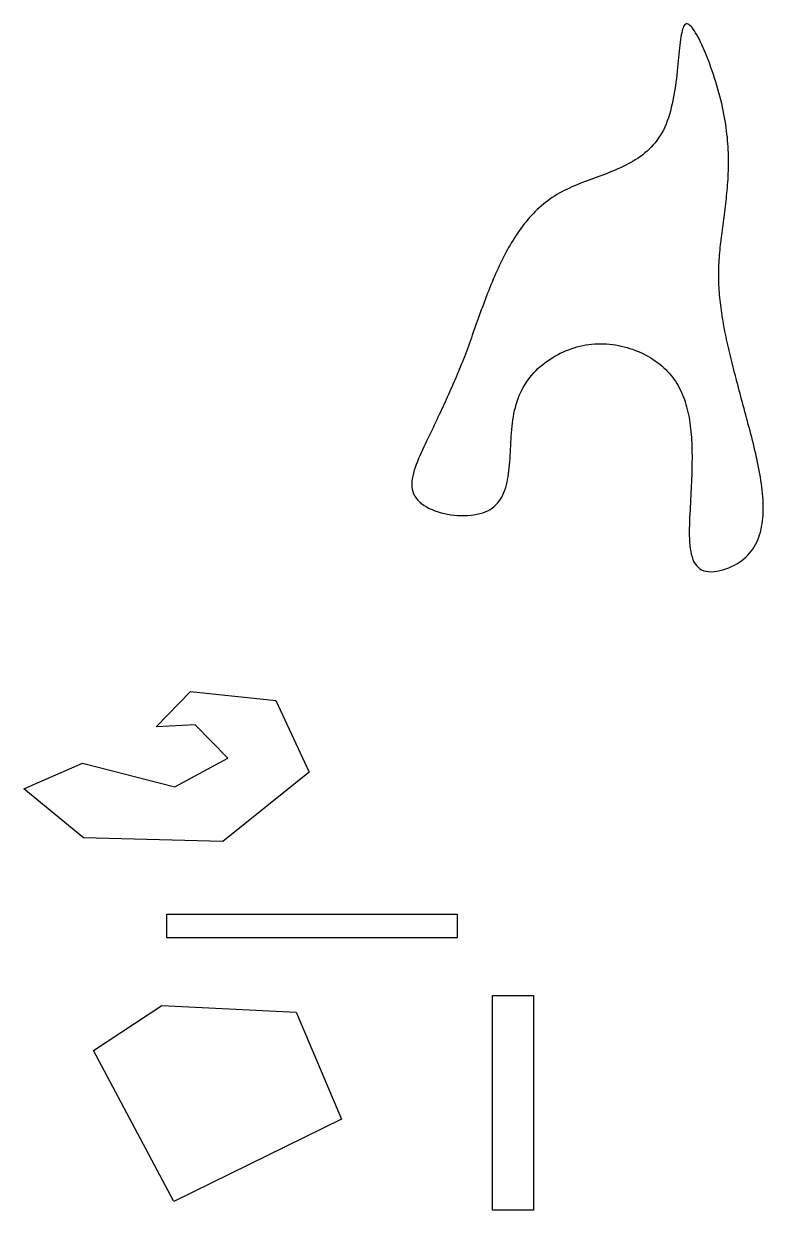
# Model space of a CAD drawing. Extents: x -0.63 to 2.2, y 0.31 to 4.84.
import ezdxf

# ---------------------------------------------------------------- set-up
doc = ezdxf.new("R2010")
doc.units = 0
doc.layers.add('LAYER1', color=7, linetype='CONTINUOUS')
doc.layers.add('TEST', color=7, linetype='CONTINUOUS')

msp = doc.modelspace()

# ---------------------------------------------------------------- linework, layer by layer
at = {"layer": 'LAYER1'}
for points in [[(-0.1198, 2.1538), (0.0115, 2.2888), (0.3378, 2.255), (0.4653, 1.9813), (0.1353, 1.7151), (-0.3973, 1.7301), (-0.6262, 1.9176), (-0.4011, 2.015), (-0.0485, 1.9251), (0.154, 2.0338), (0.0302, 2.1613), (-0.1198, 2.1538)], [(-0.0785, 1.4376), (1.0317, 1.4376), (1.0317, 1.3476), (-0.0785, 1.3476)], [(1.1667, 1.1264), (1.3243, 1.1264), (1.3243, 0.3052), (1.1667, 0.3052)], [(-0.0973, 1.0889), (0.4166, 1.0626), (0.5891, 0.6539), (-0.0523, 0.3389), (-0.3598, 0.9164), (-0.0973, 1.0889)]]:
    msp.add_lwpolyline(points, close=True, dxfattribs=at)
at = {"layer": 'TEST'}
msp.add_polyline3d([(0.8652, 3.045, 0), (0.8696, 3.0366, 0), (0.8749, 3.0286, 0), (0.8812, 3.021, 0), (0.8885, 3.0139, 0), (0.8965, 3.0072, 0), (0.9053, 3.0009, 0), (0.9148, 2.9951, 0), (0.925, 2.9897, 0), (0.9357, 2.9848, 0), (0.9469, 2.9804, 0), (0.9586, 2.9764, 0), (0.9706, 2.9729, 0), (0.9829, 2.9698, 0), (0.9954, 2.9673, 0), (1.0082, 2.9652, 0), (1.021, 2.9636, 0), (1.0338, 2.9626, 0), (1.0466, 2.962, 0), (1.0593, 2.9619, 0), (1.0718, 2.9624, 0), (1.0841, 2.9634, 0), (1.0961, 2.9649, 0), (1.1077, 2.967, 0), (1.1188, 2.9696, 0), (1.1295, 2.9727, 0), (1.1396, 2.9764, 0), (1.1491, 2.9806, 0), (1.1579, 2.9854, 0), (1.166, 2.9907, 0), (1.1735, 2.9966, 0), (1.1804, 3.0029, 0), (1.1868, 3.0097, 0), (1.1926, 3.017, 0), (1.1979, 3.0247, 0), (1.2027, 3.0329, 0), (1.2071, 3.0414, 0), (1.211, 3.0503, 0), (1.2145, 3.0596, 0), (1.2176, 3.0692, 0), (1.2204, 3.0791, 0), (1.2229, 3.0894, 0), (1.225, 3.0999, 0), (1.2269, 3.1107, 0), (1.2286, 3.1217, 0), (1.23, 3.133, 0), (1.2312, 3.1444, 0), (1.2323, 3.1561, 0), (1.2333, 3.1679, 0), (1.2341, 3.1799, 0), (1.2348, 3.192, 0), (1.2355, 3.2042, 0), (1.2362, 3.2165, 0), (1.2369, 3.2289, 0), (1.2375, 3.2413, 0), (1.2383, 3.2538, 0), (1.2391, 3.2662, 0), (1.24, 3.2787, 0), (1.2411, 3.2911, 0), (1.2423, 3.3035, 0), (1.2437, 3.3159, 0), (1.2453, 3.3281, 0), (1.2472, 3.3403, 0), (1.2493, 3.3523, 0), (1.2517, 3.3642, 0), (1.2545, 3.376, 0), (1.2576, 3.3875, 0), (1.2611, 3.3989, 0), (1.2649, 3.41, 0), (1.2692, 3.4209, 0), (1.2739, 3.4316, 0), (1.279, 3.442, 0), (1.2845, 3.4522, 0), (1.2904, 3.4621, 0), (1.2967, 3.4718, 0), (1.3033, 3.4811, 0), (1.3102, 3.4903, 0), (1.3175, 3.4992, 0), (1.325, 3.5077, 0), (1.3329, 3.516, 0), (1.3411, 3.5241, 0), (1.3495, 3.5318, 0), (1.3582, 3.5392, 0), (1.3672, 3.5464, 0), (1.3764, 3.5532, 0), (1.3859, 3.5597, 0), (1.3955, 3.566, 0), (1.4054, 3.5719, 0), (1.4154, 3.5774, 0), (1.4256, 3.5827, 0), (1.436, 3.5876, 0), (1.4466, 3.5922, 0), (1.4573, 3.5965, 0), (1.4681, 3.6004, 0), (1.479, 3.604, 0), (1.4901, 3.6072, 0), (1.5012, 3.61, 0), (1.5124, 3.6125, 0), (1.5237, 3.6146, 0), (1.5351, 3.6164, 0), (1.5464, 3.6178, 0), (1.5579, 3.6188, 0), (1.5693, 3.6194, 0), (1.5807, 3.6196, 0), (1.5922, 3.6195, 0), (1.6036, 3.6189, 0), (1.615, 3.618, 0), (1.6263, 3.6167, 0), (1.6376, 3.615, 0), (1.6488, 3.613, 0), (1.6599, 3.6107, 0), (1.6709, 3.608, 0), (1.6818, 3.605, 0), (1.6926, 3.6017, 0), (1.7032, 3.5981, 0), (1.7137, 3.5941, 0), (1.724, 3.5899, 0), (1.7341, 3.5854, 0), (1.7441, 3.5807, 0), (1.7538, 3.5757, 0), (1.7633, 3.5705, 0), (1.7725, 3.565, 0), (1.7815, 3.5592, 0), (1.7903, 3.5533, 0), (1.7988, 3.5472, 0), (1.8069, 3.5408, 0), (1.8148, 3.5343, 0), (1.8223, 3.5276, 0), (1.8296, 3.5206, 0), (1.8365, 3.5136, 0), (1.8431, 3.5063, 0), (1.8494, 3.4989, 0), (1.8555, 3.4913, 0), (1.8612, 3.4835, 0), (1.8666, 3.4756, 0), (1.8718, 3.4675, 0), (1.8767, 3.4592, 0), (1.8814, 3.4508, 0), (1.8858, 3.4422, 0), (1.8899, 3.4335, 0), (1.8938, 3.4245, 0), (1.8974, 3.4155, 0), (1.9009, 3.4062, 0), (1.9041, 3.3968, 0), (1.907, 3.3873, 0), (1.9098, 3.3776, 0), (1.9123, 3.3678, 0), (1.9147, 3.3578, 0), (1.9169, 3.3476, 0), (1.9188, 3.3373, 0), (1.9206, 3.3269, 0), (1.9223, 3.3163, 0), (1.9237, 3.3056, 0), (1.925, 3.2948, 0), (1.9261, 3.2838, 0), (1.9271, 3.2727, 0), (1.928, 3.2614, 0), (1.9286, 3.25, 0), (1.9292, 3.2385, 0), (1.9297, 3.2268, 0), (1.93, 3.215, 0), (1.9302, 3.2031, 0), (1.9303, 3.191, 0), (1.9303, 3.1789, 0), (1.9302, 3.1666, 0), (1.93, 3.1542, 0), (1.9298, 3.1416, 0), (1.9294, 3.129, 0), (1.929, 3.1162, 0), (1.9286, 3.1033, 0), (1.928, 3.0903, 0), (1.9275, 3.0772, 0), (1.9268, 3.064, 0), (1.9262, 3.0506, 0), (1.9255, 3.0372, 0), (1.9248, 3.0236, 0), (1.9241, 3.01, 0), (1.9233, 2.9962, 0), (1.9226, 2.9823, 0), (1.9218, 2.9684, 0), (1.9211, 2.9544, 0), (1.9205, 2.9405, 0), (1.9201, 2.9266, 0), (1.9198, 2.9129, 0), (1.9196, 2.8994, 0), (1.9198, 2.886, 0), (1.9202, 2.873, 0), (1.9208, 2.8604, 0), (1.9219, 2.8481, 0), (1.9233, 2.8363, 0), (1.9252, 2.8249, 0), (1.9275, 2.8142, 0), (1.9303, 2.804, 0), (1.9337, 2.7946, 0), (1.9376, 2.7858, 0), (1.9421, 2.7778, 0), (1.9473, 2.7706, 0), (1.9532, 2.7643, 0), (1.9598, 2.7589, 0), (1.9671, 2.7546, 0), (1.9752, 2.7512, 0), (1.9842, 2.7489, 0), (1.9938, 2.7477, 0), (2.0041, 2.7474, 0), (2.0148, 2.748, 0), (2.0258, 2.7494, 0), (2.0371, 2.7516, 0), (2.0484, 2.7546, 0), (2.0597, 2.7581, 0), (2.0709, 2.7623, 0), (2.0817, 2.767, 0), (2.0922, 2.7721, 0), (2.1021, 2.7776, 0), (2.1115, 2.7835, 0), (2.1204, 2.7897, 0), (2.1287, 2.7963, 0), (2.1365, 2.8032, 0), (2.1438, 2.8105, 0), (2.1506, 2.8181, 0), (2.157, 2.826, 0), (2.1628, 2.8342, 0), (2.1683, 2.8426, 0), (2.1732, 2.8514, 0), (2.1778, 2.8605, 0), (2.1819, 2.8698, 0), (2.1856, 2.8793, 0), (2.1889, 2.8891, 0), (2.1919, 2.8992, 0), (2.1944, 2.9094, 0), (2.1966, 2.9199, 0), (2.1985, 2.9306, 0), (2.2, 2.9415, 0), (2.2012, 2.9525, 0), (2.202, 2.9638, 0), (2.2026, 2.9752, 0), (2.2029, 2.9867, 0), (2.2029, 2.9985, 0), (2.2026, 3.0103, 0), (2.202, 3.0223, 0), (2.2013, 3.0344, 0), (2.2003, 3.0466, 0), (2.199, 3.0589, 0), (2.1976, 3.0713, 0), (2.1959, 3.0838, 0), (2.1941, 3.0963, 0), (2.1921, 3.1089, 0), (2.1899, 3.1216, 0), (2.1876, 3.1343, 0), (2.1852, 3.147, 0), (2.1826, 3.1598, 0), (2.1799, 3.1726, 0), (2.1771, 3.1853, 0), (2.1742, 3.1981, 0), (2.1712, 3.2108, 0), (2.1681, 3.2236, 0), (2.165, 3.2362, 0), (2.1618, 3.2489, 0), (2.1586, 3.2615, 0), (2.1554, 3.274, 0), (2.1522, 3.2864, 0), (2.1489, 3.2988, 0), (2.1457, 3.3111, 0), (2.1425, 3.3233, 0), (2.1393, 3.3354, 0), (2.136, 3.3474, 0), (2.1328, 3.3594, 0), (2.1297, 3.3713, 0), (2.1265, 3.3831, 0), (2.1234, 3.3948, 0), (2.1202, 3.4064, 0), (2.1171, 3.418, 0), (2.1141, 3.4295, 0), (2.111, 3.4409, 0), (2.108, 3.4523, 0), (2.105, 3.4635, 0), (2.102, 3.4748, 0), (2.0991, 3.4859, 0), (2.0962, 3.497, 0), (2.0933, 3.508, 0), (2.0905, 3.519, 0), (2.0878, 3.5299, 0), (2.085, 3.5407, 0), (2.0823, 3.5515, 0), (2.0797, 3.5622, 0), (2.0771, 3.5729, 0), (2.0746, 3.5835, 0), (2.0721, 3.594, 0), (2.0697, 3.6045, 0), (2.0673, 3.615, 0), (2.065, 3.6254, 0), (2.0628, 3.6358, 0), (2.0606, 3.6461, 0), (2.0585, 3.6563, 0), (2.0564, 3.6665, 0), (2.0545, 3.6767, 0), (2.0526, 3.6869, 0), (2.0507, 3.697, 0), (2.049, 3.707, 0), (2.0473, 3.717, 0), (2.0457, 3.727, 0), (2.0442, 3.737, 0), (2.0427, 3.7469, 0), (2.0414, 3.7567, 0), (2.0401, 3.7666, 0), (2.0389, 3.7764, 0), (2.0379, 3.7862, 0), (2.0369, 3.7959, 0), (2.036, 3.8057, 0), (2.0352, 3.8154, 0), (2.0345, 3.8251, 0), (2.0339, 3.8347, 0), (2.0334, 3.8444, 0), (2.033, 3.854, 0), (2.0327, 3.8636, 0), (2.0325, 3.8732, 0), (2.0325, 3.8828, 0), (2.0325, 3.8923, 0), (2.0327, 3.9019, 0), (2.033, 3.9114, 0), (2.0333, 3.9209, 0), (2.0338, 3.9304, 0), (2.0344, 3.94, 0), (2.0351, 3.9495, 0), (2.0358, 3.959, 0), (2.0367, 3.9685, 0), (2.0375, 3.978, 0), (2.0385, 3.9876, 0), (2.0395, 3.9971, 0), (2.0406, 4.0067, 0), (2.0417, 4.0163, 0), (2.0429, 4.0259, 0), (2.0441, 4.0355, 0), (2.0454, 4.0452, 0), (2.0466, 4.0549, 0), (2.0479, 4.0646, 0), (2.0492, 4.0744, 0), (2.0505, 4.0842, 0), (2.0518, 4.094, 0), (2.0532, 4.1039, 0), (2.0545, 4.1138, 0), (2.0558, 4.1238, 0), (2.057, 4.1338, 0), (2.0583, 4.1439, 0), (2.0595, 4.154, 0), (2.0606, 4.1642, 0), (2.0618, 4.1745, 0), (2.0628, 4.1848, 0), (2.0639, 4.1952, 0), (2.0648, 4.2057, 0), (2.0657, 4.2162, 0), (2.0666, 4.2268, 0), (2.0673, 4.2375, 0), (2.068, 4.2483, 0), (2.0686, 4.2591, 0), (2.069, 4.2701, 0), (2.0694, 4.2811, 0), (2.0697, 4.2922, 0), (2.0699, 4.3034, 0), (2.0699, 4.3148, 0), (2.0698, 4.3262, 0), (2.0696, 4.3377, 0), (2.0693, 4.3493, 0), (2.0688, 4.361, 0), (2.0682, 4.3729, 0), (2.0674, 4.3848, 0), (2.0665, 4.3969, 0), (2.0654, 4.4091, 0), (2.0641, 4.4214, 0), (2.0626, 4.4339, 0), (2.061, 4.4464, 0), (2.0592, 4.4591, 0), (2.0572, 4.4719, 0), (2.055, 4.4849, 0), (2.0526, 4.498, 0), (2.0499, 4.5113, 0), (2.0471, 4.5247, 0), (2.0441, 4.5382, 0), (2.0408, 4.5519, 0), (2.0373, 4.5657, 0), (2.0335, 4.5796, 0), (2.0296, 4.5936, 0), (2.0255, 4.6076, 0), (2.0213, 4.6216, 0), (2.0169, 4.6355, 0), (2.0123, 4.6494, 0), (2.0077, 4.663, 0), (2.0029, 4.6765, 0), (1.9981, 4.6898, 0), (1.9932, 4.7028, 0), (1.9882, 4.7155, 0), (1.9832, 4.7278, 0), (1.9782, 4.7397, 0), (1.9732, 4.7512, 0), (1.9682, 4.7622, 0), (1.9632, 4.7727, 0), (1.9583, 4.7827, 0), (1.9534, 4.792, 0), (1.9486, 4.8007, 0), (1.9439, 4.8087, 0), (1.9393, 4.816, 0), (1.9349, 4.8226, 0), (1.9305, 4.8283, 0), (1.9264, 4.8331, 0), (1.9224, 4.8371, 0), (1.9186, 4.8402, 0), (1.915, 4.8422, 0), (1.9116, 4.8433, 0), (1.9085, 4.8433, 0), (1.9056, 4.8422, 0), (1.903, 4.8402, 0), (1.9005, 4.8371, 0), (1.8983, 4.8331, 0), (1.8962, 4.8282, 0), (1.8943, 4.8224, 0), (1.8925, 4.8159, 0), (1.8908, 4.8085, 0), (1.8893, 4.8004, 0), (1.8879, 4.7917, 0), (1.8865, 4.7823, 0), (1.8852, 4.7722, 0), (1.884, 4.7617, 0), (1.8828, 4.7505, 0), (1.8816, 4.739, 0), (1.8804, 4.727, 0), (1.8791, 4.7146, 0), (1.8779, 4.7018, 0), (1.8766, 4.6887, 0), (1.8752, 4.6754, 0), (1.8738, 4.6618, 0), (1.8722, 4.648, 0), (1.8705, 4.6341, 0), (1.8687, 4.6201, 0), (1.8668, 4.6061, 0), (1.8647, 4.592, 0), (1.8624, 4.5779, 0), (1.8599, 4.5639, 0), (1.8572, 4.55, 0), (1.8543, 4.5363, 0), (1.8511, 4.5227, 0), (1.8476, 4.5094, 0), (1.8439, 4.4964, 0), (1.8399, 4.4837, 0), (1.8356, 4.4713, 0), (1.8309, 4.4593, 0), (1.8259, 4.4478, 0), (1.8206, 4.4368, 0), (1.8149, 4.4262, 0), (1.8089, 4.4161, 0), (1.8025, 4.4063, 0), (1.7959, 4.3971, 0), (1.7889, 4.3882, 0), (1.7817, 4.3797, 0), (1.7742, 4.3716, 0), (1.7664, 4.3638, 0), (1.7584, 4.3564, 0), (1.7501, 4.3493, 0), (1.7416, 4.3425, 0), (1.7329, 4.336, 0), (1.724, 4.3297, 0), (1.7149, 4.3238, 0), (1.7056, 4.3181, 0), (1.6962, 4.3126, 0), (1.6866, 4.3073, 0), (1.6769, 4.3022, 0), (1.667, 4.2974, 0), (1.657, 4.2927, 0), (1.647, 4.2881, 0), (1.6368, 4.2837, 0), (1.6265, 4.2794, 0), (1.6162, 4.2752, 0), (1.6058, 4.2711, 0), (1.5954, 4.267, 0), (1.5849, 4.2631, 0), (1.5744, 4.2591, 0), (1.5639, 4.2552, 0), (1.5534, 4.2514, 0), (1.543, 4.2475, 0), (1.5325, 4.2436, 0), (1.5221, 4.2396, 0), (1.5117, 4.2356, 0), (1.5014, 4.2316, 0), (1.4912, 4.2275, 0), (1.481, 4.2232, 0), (1.471, 4.2189, 0), (1.4611, 4.2144, 0), (1.4512, 4.2098, 0), (1.4416, 4.205, 0), (1.432, 4.2001, 0), (1.4227, 4.195, 0), (1.4135, 4.1897, 0), (1.4044, 4.1841, 0), (1.3956, 4.1783, 0), (1.3869, 4.1724, 0), (1.3784, 4.1662, 0), (1.3701, 4.1598, 0), (1.3619, 4.1532, 0), (1.3539, 4.1464, 0), (1.3461, 4.1395, 0), (1.3384, 4.1323, 0), (1.3309, 4.125, 0), (1.3235, 4.1175, 0), (1.3163, 4.1099, 0), (1.3092, 4.102, 0), (1.3022, 4.094, 0), (1.2954, 4.0859, 0), (1.2888, 4.0776, 0), (1.2822, 4.0691, 0), (1.2758, 4.0606, 0), (1.2695, 4.0518, 0), (1.2634, 4.043, 0), (1.2573, 4.034, 0), (1.2514, 4.0249, 0), (1.2456, 4.0156, 0), (1.2399, 4.0063, 0), (1.2343, 3.9968, 0), (1.2288, 3.9873, 0), (1.2234, 3.9776, 0), (1.2182, 3.9678, 0), (1.213, 3.958, 0), (1.2079, 3.948, 0), (1.2028, 3.938, 0), (1.1979, 3.9279, 0), (1.1931, 3.9177, 0), (1.1883, 3.9075, 0), (1.1836, 3.8972, 0), (1.179, 3.8868, 0), (1.1745, 3.8764, 0), (1.17, 3.8659, 0), (1.1656, 3.8554, 0), (1.1612, 3.8448, 0), (1.1569, 3.8342, 0), (1.1527, 3.8235, 0), (1.1485, 3.8129, 0), (1.1444, 3.8022, 0), (1.1403, 3.7915, 0), (1.1362, 3.7807, 0), (1.1322, 3.77, 0), (1.1283, 3.7592, 0), (1.1243, 3.7485, 0), (1.1204, 3.7377, 0), (1.1165, 3.727, 0), (1.1127, 3.7163, 0), (1.1088, 3.7056, 0), (1.105, 3.6949, 0), (1.1012, 3.6842, 0), (1.0974, 3.6736, 0), (1.0936, 3.663, 0), (1.0898, 3.6524, 0), (1.0861, 3.6419, 0), (1.0823, 3.6314, 0), (1.0785, 3.621, 0), (1.0747, 3.6106, 0), (1.0709, 3.6003, 0), (1.0671, 3.5901, 0), (1.0633, 3.58, 0), (1.0594, 3.5699, 0), (1.0556, 3.5599, 0), (1.0517, 3.5499, 0), (1.0477, 3.5401, 0), (1.0438, 3.5303, 0), (1.0398, 3.5205, 0), (1.0358, 3.5109, 0), (1.0318, 3.5012, 0), (1.0278, 3.4916, 0), (1.0237, 3.4821, 0), (1.0196, 3.4725, 0), (1.0154, 3.463, 0), (1.0112, 3.4535, 0), (1.007, 3.444, 0), (1.0028, 3.4345, 0), (0.9985, 3.425, 0), (0.9942, 3.4155, 0), (0.9899, 3.406, 0), (0.9855, 3.3964, 0), (0.9811, 3.3868, 0), (0.9766, 3.3772, 0), (0.9721, 3.3676, 0), (0.9676, 3.3579, 0), (0.963, 3.3481, 0), (0.9584, 3.3383, 0), (0.9537, 3.3284, 0), (0.949, 3.3185, 0), (0.9443, 3.3084, 0), (0.9395, 3.2983, 0), (0.9346, 3.2881, 0), (0.9297, 3.2778, 0), (0.9248, 3.2674, 0), (0.9198, 3.2568, 0), (0.9148, 3.2462, 0), (0.9097, 3.2354, 0), (0.9046, 3.2245, 0), (0.8994, 3.2135, 0), (0.8943, 3.2024, 0), (0.8892, 3.1912, 0), (0.8843, 3.1799, 0), (0.8796, 3.1687, 0), (0.8752, 3.1575, 0), (0.8712, 3.1463, 0), (0.8675, 3.1353, 0), (0.8644, 3.1243, 0), (0.8618, 3.1135, 0), (0.8599, 3.1029, 0), (0.8587, 3.0925, 0), (0.8582, 3.0824, 0), (0.8585, 3.0725, 0), (0.8598, 3.063, 0), (0.862, 3.0538, 0), (0.8652, 3.045, 0)], dxfattribs=at)

doc.saveas('drawing.dxf')
